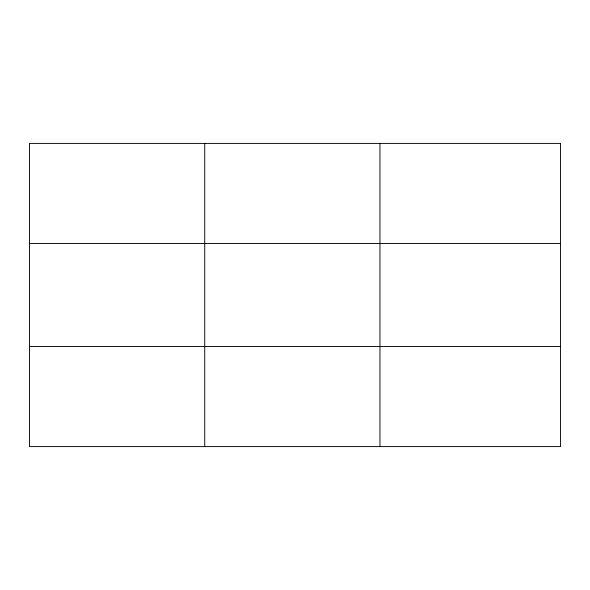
<?xml version="1.0" encoding="UTF-8"?>
<svg xmlns="http://www.w3.org/2000/svg" width="590" height="590" viewBox="0 0 590 590"><rect width="100%" height="100%" fill="white"/><g stroke="black" fill="none" stroke-linecap="round" stroke-linejoin="round"><path stroke-width="0.89" d="M204.73 446.593L204.73 143.407M29.5 243.456L560.5 243.456M29.5 346.544L560.5 346.544M379.96 143.407L379.96 446.593M560.5 143.407L560.5 446.593L29.5 446.593L29.5 143.407L560.5 143.407"/></g></svg>
